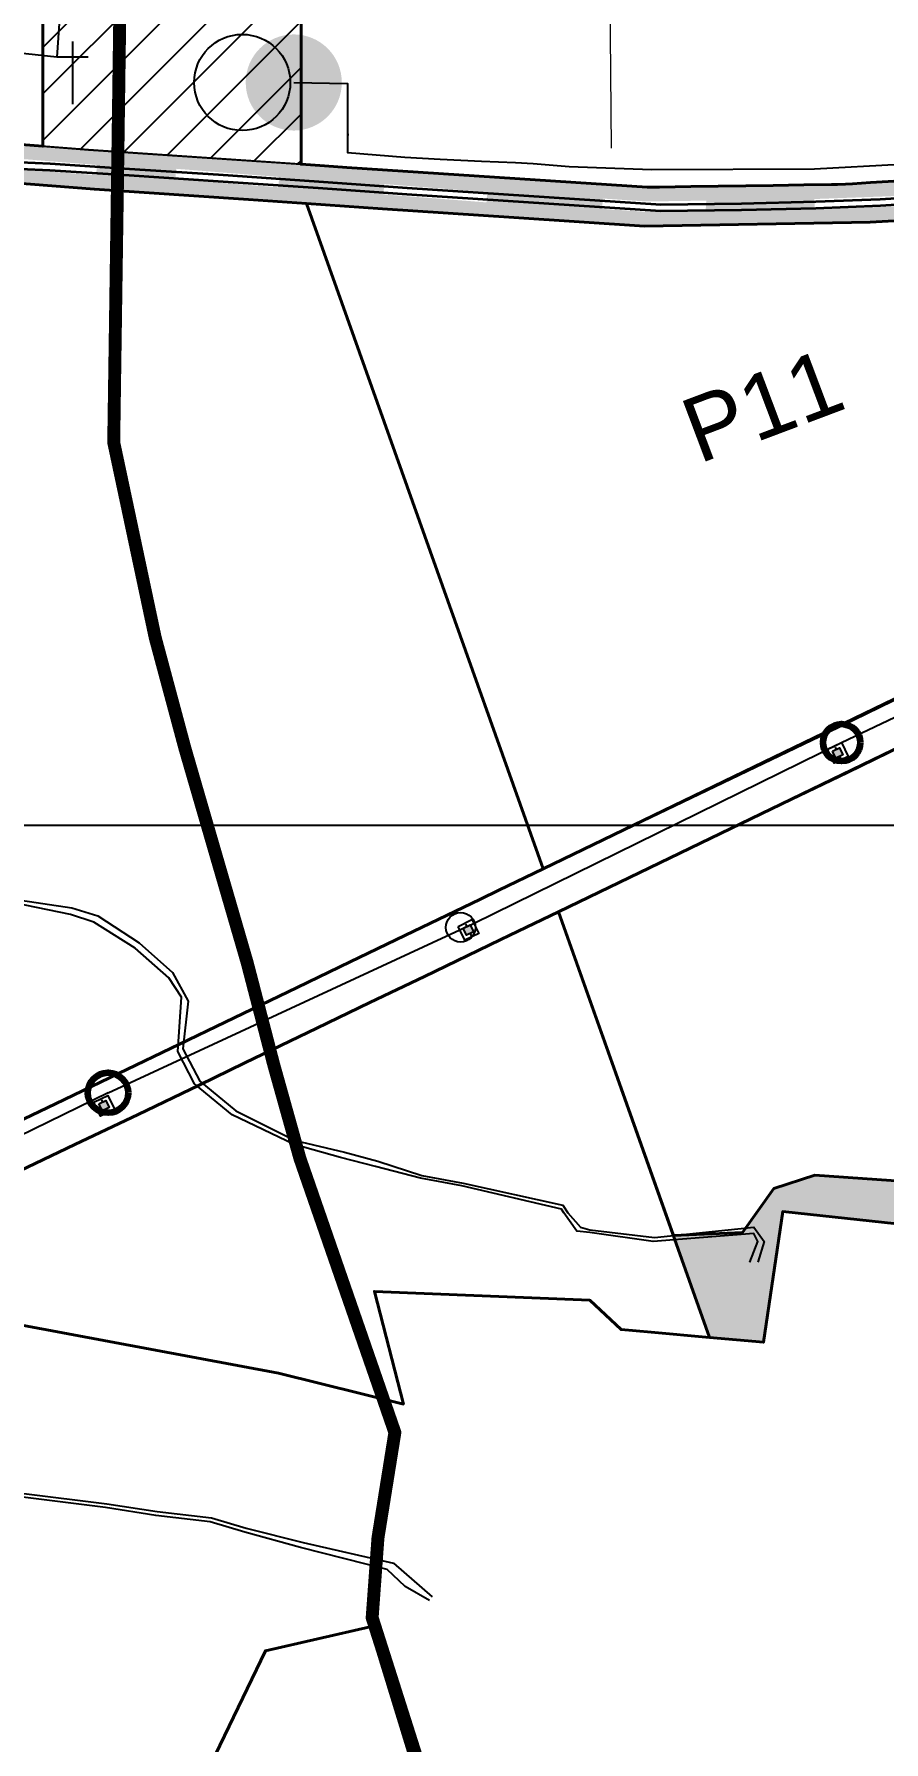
# Model space of a CAD drawing. Header units: metres. Extents: x 201400 to 215600, y 173235 to 1738400.
# Drawn here: x 206811 to 207469, y 1731791 to 1733112 of the extents above; entities that cross this region are included whole.
import ezdxf

# ---------------------------------------------------------------- set-up
doc = ezdxf.new("R2010")
doc.units = ezdxf.units.M
doc.header["$PDMODE"] = 1
doc.header["$PDSIZE"] = -10
doc.linetypes.add('PHANTOM2', pattern=[1.25, 0.625, -0.125, 0.125, -0.125, 0.125, -0.125])
for name, color, linetype in [('220 KV POWER LINE', 1, 'Continuous'), ('A-BLDG-FPRT', 7, 'Continuous'), ('B.T. ROAD', 7, 'Continuous'), ('GRID LINES', 250, 'Continuous'), ('name power lines', 1, 'Continuous'), ('road', 10, 'Continuous'), ('VILLAGE BOUNDARY', 6, 'Continuous')]:
    doc.layers.add(name, color=color, linetype=linetype)
doc.layers.add('250Acres', color=7, linetype='Continuous', lineweight=25)
doc.layers.add('STREAM', color=7, linetype='Continuous', lineweight=0, true_color=0x3dcfff)
doc.styles.get("Standard").update_dxf_attribs({"font": 'arial.ttf', "height": 50})
doc.linetypes.add('ZIGZAG', pattern='A,0.0001,-0.2,[131,ltypeshp.shx,S=0.2,R=0,X=-0.2,Y=0],-0.4,[131,ltypeshp.shx,S=0.2,R=180,X=0.2,Y=0],-0.2', length=0.8001)

msp = doc.modelspace()

# ---------------------------------------------------------------- hatches: boundary and pattern name
h = msp.add_hatch()
h.set_pattern_fill('ANSI31', color=41, scale=8)
h.paths.add_polyline_path([(207017.5, 1733225.4), (206817.5, 1733225.4), (206817.5, 1733025.4), (207017.5, 1733011.6)])
h = msp.add_hatch(color=253)
h.dxf.hatch_style = 1
h.paths.add_polyline_path([(207081.9, 1732996.2), (207161.6, 1732989.9), (207161, 1732982), (207081.2, 1732988.2)], flags=16)
h.paths.add_polyline_path([(206999.9, 1732993.7), (206920.2, 1733000), (206920.8, 1733008), (207000.5, 1733001.7)], flags=16)
h.paths.add_polyline_path([(207251.1, 1732985), (207285.2, 1732982.7), (207331.2, 1732983.4), (207330.7, 1732975.4), (207285, 1732974.7), (207250.6, 1732977)], flags=16)
h.paths.add_polyline_path([(206858.8, 1733003.1), (206779.1, 1733009.3), (206779.7, 1733017.3), (206859.4, 1733011)], flags=16)
h.paths.add_polyline_path([(206717.8, 1733014.1), (206638.1, 1733020.4), (206638.7, 1733028.3), (206718.5, 1733022.1)], flags=16)
h.paths.add_polyline_path([(207414.9, 1732984.6), (207494.9, 1732987.6), (207495.2, 1732979.6), (207415.2, 1732976.6)], flags=16)
h.paths.add_polyline_path([(206586.7, 1733052.4), (206582.7, 1733045.5), (206547.7, 1733065.8), (206545.6, 1733066.2), (206529.8, 1733059), (206513.1, 1733047.6), (206508.3, 1733054), (206525.9, 1733066), (206544.4, 1733074.5), (206550.4, 1733073.5)], flags=16)
h.paths.add_polyline_path([(206462.6, 1733013), (206453.6, 1733006.9), (206425.4, 1732983.1), (206413.8, 1732977.9), (206397.5, 1732974.3), (206385.1, 1732973.1), (206384.1, 1732981.1), (206396.2, 1732982.2), (206411.4, 1732985.6), (206421.2, 1732989.9), (206448.8, 1733013.2), (206458, 1733019.6)], flags=16)
h.paths.add_polyline_path([(206316.2, 1732966.6), (206228.4, 1732958.3), (206227.6, 1732966.3), (206315.5, 1732974.6)], flags=16)
h.paths.add_polyline_path([(206179, 1732966.8), (206154.4, 1732956.7), (206159.1, 1732946.7), (206163.2, 1732939.8), (206178.8, 1732901.4), (206182.9, 1732903.8), (206234.8, 1732917.7), (206331.8, 1732926.9), (206321.4, 1732956), (206399.2, 1732963.4), (206408.4, 1732965.4), (206417.2, 1732967.4), (206424.5, 1732970.6), (206431.8, 1732973.9), (206544.1, 1733054.7), (206634.6, 1733009.7), (206745.1, 1733001), (206857.5, 1732992.2), (206976.7, 1732984.2), (207080.5, 1732977.1), (207182.3, 1732970.4), (207283.3, 1732963.7), (207458.2, 1732966.8), (207541.9, 1732971.5), (207541.9, 1733002), (207527.3, 1733001.1), (207515.4, 1733000.5), (207499.1, 1732999.6), (207458.4, 1732997.3), (207444.5, 1732996.5), (207439, 1732996.2), (207432.9, 1732995.9), (207428.1, 1732995.8), (207406.7, 1732995.5), (207383.1, 1732995.1), (207319.3, 1732994.2), (207295.1, 1732993.8), (207285.5, 1732993.7), (207052.9, 1733009.1), (207035.6, 1733010.3), (206852.8, 1733022.6), (206703.2, 1733034.3), (206641.3, 1733039.2), (206605.2, 1733054.3), (206578.6, 1733069.8), (206554.2, 1733084.1), (206542.9, 1733085.8), (206520.5, 1733075.6), (206481.4, 1733048.9), (206442.1, 1733022), (206429.4, 1733011.3), (206415.3, 1732999.3), (206410.2, 1732997.1), (206407.9, 1732996), (206394.5, 1732993.1), (206371, 1732990.9), (206348.1, 1732988.7), (206325.2, 1732986.5), (206225.4, 1732977.1), (206201.5, 1732971.9)])
at = {"true_color": 0xd7ecd5}
h = msp.add_hatch(color=254, dxfattribs=at)
h.dxf.hatch_style = 1
h.paths.add_polyline_path([(208040.7, 1732488.4), (208032.3, 1732494.1), (208010.9, 1732481.8), (207980.3, 1732525), (207962, 1732454.4), (207907.5, 1732442.2), (207839.1, 1732458.4), (207784.9, 1732478.6), (207784.5, 1732414.8), (207764.9, 1732369.7), (207679.7, 1732256.7), (207588.2, 1732255.9), (207574.1, 1732218.2), (207415.2, 1732229.2), (207383.6, 1732218.8), (207359.2, 1732184.8), (207305.8, 1732182.6), (207333.8, 1732103.7), (207375.4, 1732100), (207390.4, 1732201), (207566.9, 1732182), (207604.6, 1732235), (207680.9, 1732220.7), (207726.2, 1732208.8), (207743.4, 1732208.6), (207862.9, 1732344), (207896.4, 1732341)])
h.paths.add_polyline_path([(208343.8, 1732522.5), (208457.4, 1732551.1), (208460.4, 1732566.3), (208349.1, 1732530.2), (208327.4, 1732582), (208301.7, 1732552.7), (208285.9, 1732580.3), (208262.8, 1732592.4), (208245.2, 1732580.2), (208220.2, 1732587), (208192.5, 1732586.5), (208188.7, 1732555.9), (208170.7, 1732543.9), (208144.2, 1732520.3), (208136.2, 1732507.9), (208138, 1732495), (208041.9, 1732486.8), (208078.5, 1732463.7), (208277, 1732500.7)])
h.paths.add_polyline_path([(208525.6, 1732549), (208486.4, 1732535.3), (208463.5, 1732532.3), (208453.3, 1732434.8), (208466.9, 1732302.5), (208519, 1732294.2), (208520.1, 1732379), (208524, 1732446)])
at = {"layer": 'name power lines', "linetype": 'Continuous', "ltscale": 190}
h = msp.add_hatch(color=1, dxfattribs=at)
h.paths.add_polyline_path([(208520, 1733085.4), (208525.4, 1733088), (208528, 1733082.6), (208522.6, 1733080)])
h.paths.add_polyline_path([(208186, 1732924.4), (208191.4, 1732927), (208194, 1732921.6), (208188.6, 1732919)])
h.paths.add_polyline_path([(207833, 1732754.4), (207838.4, 1732757), (207841, 1732751.6), (207835.6, 1732749)])
h.paths.add_polyline_path([(207429, 1732557.4), (207434.4, 1732560), (207437, 1732554.6), (207431.6, 1732552)])
h.paths.add_polyline_path([(207143, 1732420.4), (207148.4, 1732423), (207151, 1732417.6), (207145.6, 1732415)])
h.paths.add_polyline_path([(206861, 1732284.4), (206866.4, 1732287), (206869, 1732281.6), (206863.6, 1732279)])
h.paths.add_polyline_path([(206520, 1732122.4), (206525.4, 1732125), (206528, 1732119.6), (206522.6, 1732117)])
h.paths.add_polyline_path([(206095, 1731922.4), (206100.4, 1731925), (206103, 1731919.6), (206097.6, 1731917)])
h.paths.add_polyline_path([(205727, 1731742.4), (205732.4, 1731745), (205735, 1731739.6), (205729.6, 1731737)])
h.paths.add_polyline_path([(205404, 1731593.4), (205409.4, 1731596), (205412, 1731590.6), (205406.6, 1731588)])
at = {"layer": 'STREAM'}
h = msp.add_hatch(color=256, dxfattribs=at)
h.dxf.hatch_style = 1
edge = h.paths.add_edge_path()
edge.add_arc((207011.8, 1733074.8), 37.2, 0, 360)

# ---------------------------------------------------------------- linework, layer by layer
at = {"color": 1}
for p, q in [((206852.7, 1733094.5), (206828.4, 1733094.5)), ((206840.5, 1733106.6), (206840.5, 1733058))]:
    msp.add_line(p, q, dxfattribs=at)
at = {"color": 1, "linetype": 'Continuous', "ltscale": 50}
for p, q in [((207430.9, 1732560.5), (207431.7, 1732558.7)), ((207434.3, 1732553.3), (207435.1, 1732551.5)), ((207144.9, 1732423.5), (207145.7, 1732421.7)), ((207148.3, 1732416.3), (207149.1, 1732414.5)), ((206862.9, 1732287.5, 288.7), (206863.7, 1732285.7, 288.7)), ((206866.3, 1732280.3, 288.7), (206867.1, 1732278.5, 288.7))]:
    msp.add_line(p, q, dxfattribs=at)
for points, elevation in [([(207207.3, 1732467.3), (207425.4, 1732571.8), (207829.4, 1732768.7), (208182.4, 1732938.8), (208516.4, 1733099.8), (208854.4, 1733263.8), (209190.4, 1733424.7), (209454.3, 1733554.3)], 298.7), ([(206416.4, 1732089.7), (206480.7, 1732120), (206546.9, 1732151.2), (206597.6, 1732175.3), (206646.1, 1732198.4), (206711.3, 1732229.4), (206753.3, 1732249.3), (206778.1, 1732261.1), (206827.4, 1732284.5), (206876.2, 1732307.8), (206923.4, 1732330.6), (206958.8, 1732347.7), (207014.4, 1732374.5), (207055.6, 1732394.4), (207097.7, 1732414.6), (207156.4, 1732442.9), (207189.3, 1732458.7), (207207.3, 1732467.3)], 298.7), ([(206430.8, 1732057.8), (206495.6, 1732088.3), (206561.9, 1732119.6), (206612.6, 1732143.7), (206661.1, 1732166.8), (206726.3, 1732197.8), (206768.3, 1732217.7), (206793.2, 1732229.5), (206842.4, 1732252.9), (206891.3, 1732276.3), (206938.6, 1732299), (206974, 1732316.1), (207029.6, 1732343), (207070.8, 1732362.8), (207112.9, 1732383.1), (207171.6, 1732411.4), (207204.5, 1732427.1), (207220.5, 1732434.8)], 298.7), ([(206857, 1732285.8), (206867.8, 1732291), (206873, 1732280.2), (206862.2, 1732275), (206857, 1732285.8)], 288.7), ([(206861, 1732284.4), (206866.4, 1732287), (206869, 1732281.6), (206863.6, 1732279), (206861, 1732284.4)], 288.7)]:
    msp.add_lwpolyline(points, dxfattribs=dict(at, elevation=elevation))
for points in [[(209465.1, 1733520.7), (209205.6, 1733393.3), (208869.6, 1733232.2), (208531.6, 1733068.2), (208197.6, 1732907.2), (207844.6, 1732737.3), (207440.6, 1732540.2), (207217.1, 1732433.2)], [(207425, 1732558.8), (207435.8, 1732564), (207441, 1732553.2), (207430.2, 1732548), (207425, 1732558.8)], [(207429, 1732557.4), (207434.4, 1732560), (207437, 1732554.6), (207431.6, 1732552), (207429, 1732557.4)], [(207139, 1732421.8), (207149.8, 1732427), (207155, 1732416.2), (207144.2, 1732411), (207139, 1732421.8)], [(207143, 1732420.4), (207148.4, 1732423), (207151, 1732417.6), (207145.6, 1732415), (207143, 1732420.4)]]:
    msp.add_lwpolyline(points, dxfattribs=at)
at = {"flags": 128}
msp.add_lwpolyline([(206848.4, 1733269.7), (206840.5, 1733269.7), (206828.4, 1733094.5), (206526.2, 1733126.8), (206292.3, 1733042.8)], dxfattribs=at)
at = {"color": 6, "flags": 128}
msp.add_lwpolyline([(207017.5, 1733225.4), (206817.5, 1733225.4), (206817.5, 1733025.4), (206852.8, 1733022.6), (207017.5, 1733011.5)], close=True, dxfattribs=at)
msp.add_lwpolyline([(207499.1, 1732999.6), (207458.4, 1732997.3), (207444.5, 1732996.5), (207439, 1732996.2), (207432.9, 1732995.9), (207428.1, 1732995.8), (207406.7, 1732995.5), (207383.1, 1732995.1), (207319.3, 1732994.2), (207295.1, 1732993.8), (207285.5, 1732993.7), (207052.9, 1733009.1), (207035.6, 1733010.3), (207035.6, 1733010.4), (206852.8, 1733022.6), (206703.2, 1733034.3)])
msp.add_lwpolyline([(207171.6, 1732411.4), (207171.6, 1732411.4)], dxfattribs=at)
msp.add_circle((206971.9, 1733074.8), 37.2)
at = {"color": 5, "lineweight": 35}
for p in [(207021, 1732981), (207204, 1732466)]:
    msp.add_point(p, dxfattribs=at)
at = {"layer": '220 KV POWER LINE', "linetype": 'ZIGZAG', "ltscale": 50, "elevation": 288.7}
msp.add_lwpolyline([(206868, 1732293), (207151, 1732424), (207436, 1732564), (207838, 1732755)], dxfattribs=at)
msp.add_lwpolyline([(206868, 1732293), (207151, 1732424), (207436, 1732564), (207838, 1732755)], dxfattribs=at)
at = {"layer": '220 KV POWER LINE', "linetype": 'ZIGZAG', "ltscale": 50}
msp.add_lwpolyline([(206868, 1732293), (206868, 1732293), (206520, 1732123), (206099, 1731921), (205727, 1731743)], dxfattribs=at)
msp.add_lwpolyline([(206868, 1732293), (206868, 1732293), (206520, 1732123), (206099, 1731921), (205727, 1731743)], dxfattribs=at)
at = {"layer": '220 KV POWER LINE', "linetype": 'ZIGZAG', "lineweight": 140, "ltscale": 25}
for centre, radius in [((207436, 1732564, 288.7), 14.4), ((207436, 1732564, 288.7), 14.4), ((207436, 1732564, 288.7), 14.4), ((206868, 1732293, 288.7), 15.6), ((206868, 1732293, 288.7), 15.6), ((206868, 1732293, 288.7), 15.6)]:
    msp.add_circle(centre, radius, dxfattribs=at)
at = {"layer": '220 KV POWER LINE', "linetype": 'ZIGZAG', "ltscale": 30}
msp.add_circle((207141, 1732421), 11.4, dxfattribs=at)
msp.add_circle((207141, 1732421), 11.4, dxfattribs=at)
msp.add_circle((207141, 1732421), 11.4, dxfattribs=at)
at = {"layer": '250Acres', "color": 5, "lineweight": 40, "flags": 128}
for points in [[(206302.2, 1733009.8), (206311, 1732985.2), (206325.2, 1732986.5), (206348.1, 1732988.7), (206371, 1732990.9), (206394.5, 1732993.1), (206407.9, 1732996), (206410.2, 1732997.1), (206415.3, 1732999.3), (206429.4, 1733011.3), (206442.1, 1733022), (206481.4, 1733048.9), (206520.5, 1733075.6), (206542.9, 1733085.8), (206554.2, 1733084.1), (206578.6, 1733069.8), (206605.2, 1733054.3), (206641.3, 1733039.2), (206703.2, 1733034.3), (206817.5, 1733025.4), (206817.5, 1734498)], [(207017.5, 1733225.4), (207017.5, 1733011.5), (207035.6, 1733010.3), (207052.9, 1733009.1), (207285.5, 1732993.7), (207295.1, 1732993.8), (207319.3, 1732994.2), (207383.1, 1732995.1), (207406.7, 1732995.5), (207428.1, 1732995.8), (207432.9, 1732995.9), (207439, 1732996.2), (207444.5, 1732996.5), (207458.4, 1732997.3), (207499.1, 1732999.6)], [(208874.5, 1732743.1), (208700.3, 1733070.1), (208629.6, 1733062.9), (208584.8, 1733055), (208548, 1733048.5), (208457.8, 1733032.7), (208424.7, 1733016.7), (207216.7, 1732433), (207333.8, 1732103.7)], [(207574.1, 1732218.2), (207415.2, 1732229.2), (207383.6, 1732218.8), (207359.2, 1732184.8), (207305.8, 1732182.6), (207216.7, 1732433), (208424.7, 1733016.7)], [(206778.1, 1732261.1), (206827.4, 1732284.5), (206876.2, 1732307.8), (206923.4, 1732330.6), (206958.8, 1732347.7), (207014.4, 1732374.5), (207055.6, 1732394.4), (207097.7, 1732414.6), (207156.4, 1732442.9), (207170.6, 1732449.7), (207204.8, 1732466.3), (207021.6, 1732981.1), (206976.7, 1732984.2), (206857.5, 1732992.2), (206745.1, 1733001)], [(206769.3, 1732119), (207000, 1732076), (207096.7, 1732052.1), (207074.2, 1732139.3), (207241.1, 1732132.4), (207265.3, 1732109.7), (207288.5, 1732107.7), (207333.8, 1732103.7), (207216.7, 1732433), (207179.2, 1732415), (207171.6, 1732411.4), (207112.9, 1732383.1), (207070.8, 1732362.8), (207029.6, 1732343), (206974, 1732316.1), (206938.6, 1732299), (206891.3, 1732276.3), (206842.4, 1732252.9), (206793.2, 1732229.5)], [(207333.8, 1732103.7), (207375.4, 1732100), (207390.4, 1732201), (207566.9, 1732182)], [(207120.3, 1731719), (207070.9, 1731879.7), (206989.8, 1731861.2), (206912.3, 1731700.3)]]:
    msp.add_lwpolyline(points, dxfattribs=at)
msp.add_lwpolyline([(208331, 1733010.4), (208285.6, 1733002.4), (208218.6, 1732998.1), (208142.4, 1732993.1), (207907.6, 1732985.9), (207659, 1732977.9), (207458.2, 1732966.8), (207283.3, 1732963.7), (207182.3, 1732970.4), (207080.5, 1732977.1), (207021.6, 1732981.1), (207204.8, 1732466.3)], close=True, dxfattribs=at)
at = {"layer": 'A-BLDG-FPRT', "color": 2, "flags": 128}
msp.add_lwpolyline([(207017.5, 1733225.4), (206817.5, 1733225.4), (206817.5, 1733025.4), (206852.8, 1733022.6), (207017.5, 1733011.6), (207017.5, 1733011.6), (207017.5, 1733011.6), (207017.5, 1733024.3)], close=True, dxfattribs=at)
at = {"layer": 'B.T. ROAD', "linetype": 'Continuous', "lineweight": 35, "elevation": 309.5}
for points in [[(206800, 1733013.1), (206823.1, 1733012), (206884.7, 1733008.1), (206953.6, 1733003.5), (207031.2, 1732998.2), (207099.7, 1732993.4), (207229.2, 1732984.8), (207296, 1732980.5), (207358.4, 1732981.2), (207416, 1732982.6), (207465.8, 1732984.5), (207527.9, 1732988.4)], [(206800, 1733013.1), (206823.1, 1733012), (206884.7, 1733008.1), (206953.6, 1733003.5), (207031.2, 1732998.2), (207099.7, 1732993.4), (207229.2, 1732984.8), (207296, 1732980.5), (207358.4, 1732981.2), (207416, 1732982.6), (207465.8, 1732984.5), (207527.9, 1732988.4)], [(206800, 1733008.1), (206822.9, 1733007), (206884.3, 1733003.1), (206953.3, 1732998.5), (207030.8, 1732993.2), (207099.3, 1732988.4), (207228.9, 1732979.8), (207295.8, 1732975.5), (207358.5, 1732976.2), (207416.1, 1732977.6), (207466, 1732979.5), (207528.2, 1732983.5)], [(206800, 1733008.1), (206822.9, 1733007), (206884.3, 1733003.1), (206953.3, 1732998.5), (207030.8, 1732993.2), (207099.3, 1732988.4), (207228.9, 1732979.8), (207295.8, 1732975.5), (207358.5, 1732976.2), (207416.1, 1732977.6), (207466, 1732979.5), (207528.2, 1732983.5)]]:
    msp.add_lwpolyline(points, dxfattribs=at)
at = {"layer": 'GRID LINES', "color": 9, "linetype": 'Continuous'}
msp.add_line((201500, 1732500), (212933.1, 1732500), dxfattribs=at)
at = {"layer": 'name power lines', "color": 0, "linetype": 'Continuous', "ltscale": 50}
msp.add_lwpolyline([(207053.5, 1733034.6), (207054.5, 1733034.5)], dxfattribs=at)
at = {"layer": 'road', "color": 6}
msp.add_lwpolyline([(207011.8, 1733074.8), (207053.5, 1733074.1), (207053.5, 1733020.5), (207097.7, 1733017), (207125.1, 1733015.4), (207157.2, 1733014), (207183.4, 1733012.8), (207197.2, 1733012.2), (207225.1, 1733009.9), (207288.7, 1733007.4), (207415.1, 1733007.9), (207547.6, 1733015.1)], dxfattribs=at)
at = {"layer": 'STREAM'}
msp.add_line((207255.9, 1733215.6), (207257.5, 1733024), dxfattribs=at)
for points, elevation in [([(206795, 1732442.9), (206840, 1732436), (206860, 1732430), (206892, 1732409), (206918, 1732386), (206930, 1732364), (206926, 1732327), (206939, 1732302), (206967, 1732279), (207013, 1732256), (207051, 1732247), (207077, 1732240), (207111, 1732229), (207143, 1732223), (207220.1, 1732206), (207224, 1732200.1), (207233.9, 1732189.1), (207241, 1732187), (207291, 1732181), (207368, 1732189), (207376, 1732178), (207371, 1732162)], 313), ([(207365, 1732162), (207371, 1732178), (207368, 1732184), (207290, 1732178), (207241, 1732185), (207231, 1732186), (207221, 1732200), (207219, 1732203), (207142, 1732221), (207110, 1732227), (207075, 1732236), (207048, 1732243), (207012, 1732253), (206964, 1732276), (206935, 1732300), (206922, 1732325), (206925, 1732367), (206915, 1732382), (206889, 1732405), (206857, 1732425), (206839, 1732431), (206795, 1732440)], 291), ([(207117, 1731900), (207098, 1731911), (207084, 1731924), (207016.9, 1731941), (206974, 1731953), (206947, 1731961), (206905, 1731966), (206866, 1731972), (206802, 1731980)], 307), ([(207117, 1731900), (207098, 1731911), (207084, 1731924), (207016.9, 1731941), (206974, 1731953), (206947, 1731961), (206905, 1731966), (206866, 1731972), (206802, 1731980)], 307), ([(207117, 1731900), (207098, 1731911), (207084, 1731924), (207016.9, 1731941), (206974, 1731953), (206947, 1731961), (206905, 1731966), (206866, 1731972), (206802, 1731980)], 307), ([(206802.9, 1731983), (206867, 1731975), (206906, 1731969), (206948, 1731964), (206975, 1731956), (207019, 1731945), (207088.9, 1731928.9), (207119, 1731903)], 300.1), ([(206802.9, 1731983), (206867, 1731975), (206906, 1731969), (206948, 1731964), (206975, 1731956), (207019, 1731945), (207088.9, 1731928.9), (207119, 1731903)], 300.1), ([(206802.9, 1731983), (206867, 1731975), (206906, 1731969), (206948, 1731964), (206975, 1731956), (207019, 1731945), (207088.9, 1731928.9), (207119, 1731903)], 300.1)]:
    msp.add_lwpolyline(points, dxfattribs=dict(at, elevation=elevation))
at = {"layer": 'STREAM', "linetype": 'Continuous', "lineweight": 25}
for points, elevation in [([(206795, 1732442.9), (206840, 1732436), (206860, 1732430), (206892, 1732409), (206918, 1732386), (206930, 1732364), (206926, 1732327), (206939, 1732302), (206967, 1732279), (207013, 1732256), (207051, 1732247), (207077, 1732240), (207111, 1732229), (207143, 1732223), (207220.1, 1732206), (207224, 1732200.1), (207233.9, 1732189.1), (207241, 1732187), (207291, 1732181), (207368, 1732189), (207376, 1732178), (207371, 1732162)], 313), ([(206795, 1732442.9), (206840, 1732436), (206860, 1732430), (206892, 1732409), (206918, 1732386), (206930, 1732364), (206926, 1732327), (206939, 1732302), (206967, 1732279), (207013, 1732256), (207051, 1732247), (207077, 1732240), (207111, 1732229), (207143, 1732223), (207220.1, 1732206), (207224, 1732200.1), (207233.9, 1732189.1), (207241, 1732187), (207291, 1732181), (207368, 1732189), (207376, 1732178), (207371, 1732162)], 313), ([(207365, 1732162), (207371, 1732178), (207368, 1732184), (207290, 1732178), (207241, 1732185), (207231, 1732186), (207221, 1732200), (207219, 1732203), (207142, 1732221), (207110, 1732227), (207075, 1732236), (207048, 1732243), (207012, 1732253), (206964, 1732276), (206935, 1732300), (206922, 1732325), (206925, 1732367), (206915, 1732382), (206889, 1732405), (206857, 1732425), (206839, 1732431), (206795, 1732440)], 291), ([(207365, 1732162), (207371, 1732178), (207368, 1732184), (207290, 1732178), (207241, 1732185), (207231, 1732186), (207221, 1732200), (207219, 1732203), (207142, 1732221), (207110, 1732227), (207075, 1732236), (207048, 1732243), (207012, 1732253), (206964, 1732276), (206935, 1732300), (206922, 1732325), (206925, 1732367), (206915, 1732382), (206889, 1732405), (206857, 1732425), (206839, 1732431), (206795, 1732440)], 291), ([(207117, 1731900), (207098, 1731911), (207084, 1731924), (207016.9, 1731941), (206974, 1731953), (206947, 1731961), (206905, 1731966), (206866, 1731972), (206802, 1731980)], 307), ([(207117, 1731900), (207098, 1731911), (207084, 1731924), (207016.9, 1731941), (206974, 1731953), (206947, 1731961), (206905, 1731966), (206866, 1731972), (206802, 1731980)], 307), ([(207117, 1731900), (207098, 1731911), (207084, 1731924), (207016.9, 1731941), (206974, 1731953), (206947, 1731961), (206905, 1731966), (206866, 1731972), (206802, 1731980)], 307), ([(207117, 1731900), (207098, 1731911), (207084, 1731924), (207016.9, 1731941), (206974, 1731953), (206947, 1731961), (206905, 1731966), (206866, 1731972), (206802, 1731980)], 307), ([(207117, 1731900), (207098, 1731911), (207084, 1731924), (207016.9, 1731941), (206974, 1731953), (206947, 1731961), (206905, 1731966), (206866, 1731972), (206802, 1731980)], 307), ([(207117, 1731900), (207098, 1731911), (207084, 1731924), (207016.9, 1731941), (206974, 1731953), (206947, 1731961), (206905, 1731966), (206866, 1731972), (206802, 1731980)], 307), ([(206802.9, 1731983), (206867, 1731975), (206906, 1731969), (206948, 1731964), (206975, 1731956), (207019, 1731945), (207088.9, 1731928.9), (207119, 1731903)], 300.1), ([(206802.9, 1731983), (206867, 1731975), (206906, 1731969), (206948, 1731964), (206975, 1731956), (207019, 1731945), (207088.9, 1731928.9), (207119, 1731903)], 300.1), ([(206802.9, 1731983), (206867, 1731975), (206906, 1731969), (206948, 1731964), (206975, 1731956), (207019, 1731945), (207088.9, 1731928.9), (207119, 1731903)], 300.1), ([(206802.9, 1731983), (206867, 1731975), (206906, 1731969), (206948, 1731964), (206975, 1731956), (207019, 1731945), (207088.9, 1731928.9), (207119, 1731903)], 300.1), ([(206802.9, 1731983), (206867, 1731975), (206906, 1731969), (206948, 1731964), (206975, 1731956), (207019, 1731945), (207088.9, 1731928.9), (207119, 1731903)], 300.1), ([(206802.9, 1731983), (206867, 1731975), (206906, 1731969), (206948, 1731964), (206975, 1731956), (207019, 1731945), (207088.9, 1731928.9), (207119, 1731903)], 300.1)]:
    msp.add_lwpolyline(points, dxfattribs=dict(at, elevation=elevation))
at = {"layer": 'VILLAGE BOUNDARY', "linetype": 'PHANTOM2', "ltscale": 50, "const_width": 10}
msp.add_lwpolyline([(207108.4, 1731774), (207072.5, 1731886.8), (207077, 1731948.6), (207090.1, 1732030.1), (207016.6, 1732242.1), (206996.4, 1732314.3), (206975.7, 1732393.8), (206927.6, 1732559.3), (206904.5, 1732645.3), (206872.4, 1732796.3), (206875.4, 1733004.3), (206877.5, 1733156.2)], dxfattribs=at)

# ---------------------------------------------------------------- texts
at = {"layer": '250Acres', "linetype": 'Continuous', "lineweight": 40, "ltscale": 50}
msp.add_text('P11', height=50, rotation=20.6692, dxfattribs=at).set_placement((207325.4, 1732779.5))

doc.saveas('drawing.dxf')
